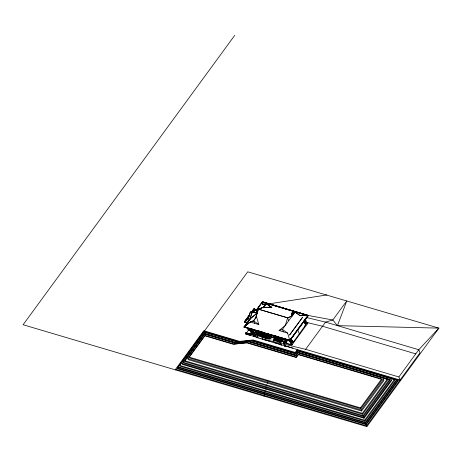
<?xml version="1.0" encoding="UTF-8"?>
<svg xmlns="http://www.w3.org/2000/svg" width="462" height="462" viewBox="0 0 462 462"><rect width="100%" height="100%" fill="white"/><g stroke="black" fill="none" stroke-linecap="round" stroke-linejoin="round"><path stroke-width="0.69" d="M255.798 310.626L255.07 310.406M257.236 309.823L253.881 308.824L254.135 310.568L250.219 312.145L248.215 318.659L244.363 321.841L247.095 322.765M250.323 312.381L248.354 318.774L244.745 321.754L248.192 322.776M250.006 318.734L252.177 311.659L256.433 309.944L262.468 301.692L308.42 315.454L289.917 340.754L243.965 326.992L250.006 318.734L250.306 318.82M252.258 311.867L250.109 318.849L244.034 327.16L289.963 340.806M255.752 317.492L258.31 309.176L263.311 307.155L263.219 307.871M234.713 35.389L23.1 324.746L366.874 426.611L438.9 328.124L337.445 325.646L346.823 300.843L332.813 319.993L325.531 322.112L306.826 317.619M175.907 370.022L175.612 369.253L203.771 330.746L239.651 341.378L253.101 339.963L295.201 352.437L297.291 349.578M251.83 340.523L295.414 353.436L297.505 350.577L396.396 379.88L396.662 380.561L365.638 422.978L178.563 367.55L178.303 366.868L203.99 331.745L238.38 341.938L252.443 340.378L295.362 353.101L297.453 350.242L398.088 380.059L398.319 380.648L366.187 424.584L177.368 368.636L177.137 368.047L203.933 331.404L238.993 341.793L239.224 342.382M204.493 330.936L247.742 271.806L438.9 328.124L418.774 349.74L398.879 376.952L400.375 380.803M179.735 365.396L204.048 332.143L237.618 342.088L251.068 340.679L295.478 353.834L297.568 350.976L394.3 379.643L394.635 380.497L364.98 421.044L180.065 366.251L179.735 365.396L364.651 420.183L364.98 421.044M249.422 341.597L295.836 355.347L297.921 352.489L389.42 379.602L389.749 380.445L363.427 416.441L183.749 363.201L183.42 362.352L204.406 333.656L235.972 343.006L250.127 341.562L295.819 355.099L297.909 352.24L391.279 379.908L391.551 380.601L364.039 418.226L182.484 364.431L182.213 363.738L204.395 333.408L236.677 342.971M185.037 360.793L204.504 334.176L235.158 343.26L248.608 341.845L295.928 355.867L298.019 353.014L387.121 379.412L387.462 380.284L362.658 414.195L185.377 361.665L185.037 360.793L362.323 413.323L362.658 414.195M187.861 358.627L204.822 335.441L233.968 344.075L247.418 342.66L296.246 357.132L298.337 354.273L383.495 379.504L383.899 380.544L361.602 411.024L188.265 359.667L187.861 358.627L361.203 409.99L361.602 411.024M189.305 357.149L204.885 335.845L233.206 344.236L246.65 342.821L296.309 357.536L298.4 354.677L381.393 379.273L381.722 380.128L360.805 408.726L189.634 358.01L189.305 357.149L360.476 407.871L360.805 408.726M249.746 314.483L244.363 321.841L247.719 322.834M251.813 311.654L253.881 308.824L255.873 309.754M244.687 321.506L249.636 314.738M252.108 311.353L253.759 309.095L253.742 311.001M249.792 314.616L244.41 321.974L247.239 322.586M251.859 311.786L253.933 308.957L256.855 309.783M248.094 317.29L249.763 315.009M248.163 318.636L248.464 318.324M262.468 301.692L256.456 310.169L252.858 311.625M250.358 318.849L244.375 327.038L289.836 340.511M258.31 309.176L287.63 317.862L292.157 316.037L291.741 313.213L295.154 312.26L300.288 315.748L308.42 315.454L262.537 301.859L256.733 310.037L256.433 309.944M262.918 307.588L266.077 303.69L262.809 304.833L262.445 302.327M256.196 317.198L253.603 320.743L250.34 321.887L244.796 326.461M256.768 316.522L253.603 320.842L250.277 322.008L243.965 326.992M263.115 307.842L266.274 303.517L271.494 307.213L263.363 307.507M248.723 328.107L248.412 328.54L248.077 328.205M249.376 330.682A9.142 6.428 -21.2 0 1 248.348 330.422L247.921 329.319L248.712 328.234M245.484 333.356L250.439 334.823L250.687 335.47L245.732 333.997L245.484 333.356L245.882 332.802A16.078 11.307 -21.2 0 0 250.468 333.466M249.145 328.234L248.833 328.661L248.21 328.551M250.791 333.166L250.075 334.147L257.565 336.365L258.114 337.78L245.923 333.934L245.928 332.94A16.222 11.411 -21.2 0 0 250.41 333.57M245.744 333.466L245.928 332.94M249.151 328.823L255.203 330.804L249.214 328.73M245.732 333.997L248.342 330.434L249.74 330.128M251.033 328.632L250.537 329.117L250.722 328.54M250.537 329.117L250.802 328.753M250.237 330.977L251.213 329.649M250.716 331.115L251.363 330.232M251.802 329.493L252.431 329.683L251.952 329.158L251.802 329.493L252.067 329.129M252.033 329.377L252.304 329.008M251.559 330.746L250.912 331.635L250.439 331.491M250.439 334.823L245.674 333.287M252.298 333.079L253.049 332.051M254.487 330.226L254.088 329.989M255.781 335.655L251.646 334.28L252.373 333.287L256.439 334.494M251.715 334.448L252.373 333.287M255.157 330.012L254.845 330.446L254.51 330.116M255.896 331.93L255.492 332.478L251.599 331.323M257.738 331.866L257.334 332.421L258.737 332.836M259.205 334.032L257.802 333.616L258.206 333.067M260.499 332.011L260.1 331.768M257.565 336.365L258.633 334.898L251.149 332.68M260.961 335.816L259.915 333.119L260.764 331.959M257.704 336.44L256.907 337.728M261.169 331.797L260.857 332.224L260.522 331.895M260.961 332.473L260.112 333.633L263.045 334.505M262.237 334.078L260.556 336.371L260.054 336.221L260.452 335.672L262.722 336.342M260.73 335.753L260.233 336.163L260.568 335.701M260.805 335.649L261.602 334.557M263.808 333.062L263.08 334.055L273.504 337.376M263.681 335.938L263.311 334.459M262.399 338.479L261.896 337.196L262.612 336.215M268.659 337.734L267.931 338.721L263.502 337.41L264.195 336.336L267.995 337.462M266.447 333.356L266.129 333.789L265.794 333.46M266.869 333.483C264.443 334.898 256.56 330.197 265.592 333.466M269.098 334.667L268.393 335.631L269.231 337.786M268.659 335.712L269.363 334.748M268.705 335.839L269.41 334.875M269.34 336.024L270.045 335.066M269.392 336.157L270.097 335.193M272.141 335.042L271.823 335.476L271.489 335.146M272.563 335.169C271.864 336.833 263.08 332.426 269.386 334.586L269.623 334.465M273.856 336.89L274.561 335.932M273.908 337.023L274.607 336.059M275.294 336.376L274.237 337.82L275.242 336.244M273.568 341.279L273.088 340.055L273.804 339.079M275.924 336.561L274.919 338.132L275.976 336.688M276.611 336.879L275.6 338.45L279.4 339.576L280.457 338.132M275.6 338.45L276.657 337.006M300.288 315.748L295.074 312.052L282.403 329.377L279.071 330.538L287.618 333.073L289.917 340.754L289.738 340.234L307.859 315.459L308.42 315.454M279.123 341.574L279.816 340.511L279.123 341.574L274.665 340.188L275.387 339.195L279.187 340.321M274.694 340.257L275.387 339.195M294.82 312.716L295.154 312.26M277.587 337.075L277.188 336.833M278.257 336.856L277.945 337.289L277.61 336.96M278.124 337.404L289.98 341.112L278.193 337.318M279.429 337.491L279.781 337.341M280.411 337.526L280.145 337.895L280.33 337.312M280.486 337.358L280.22 337.728L279.822 337.416M279.978 337.468L280.376 337.774L280.648 337.404M279.799 339.224L280.856 337.78M280.815 340.338L280.082 339.893L281.139 338.45M280.134 340.02L281.191 338.577M280.694 337.866L281.41 338.271L281.681 337.901M281.243 337.838L281.641 338.149L281.912 337.78M282.068 337.826L282.034 338.074M281.115 339.726L282.172 338.282M279.62 341.857L279.955 341.401L280.48 341.557L280.145 342.013L279.62 341.857L280.122 343.145M281.167 339.853L282.224 338.409M280.116 341.447L281.191 339.98L279.857 339.587M280.163 341.458L281.266 339.945L279.932 339.553M274.85 337.878L281.525 339.859L280.278 341.493L280.821 342.798M281.445 340.523L282.501 339.079M282.94 338.675L281.497 340.65L284.927 341.666M285.094 341.996L281.595 340.956L281.525 339.859M281.37 342.094L281.595 340.956M283.529 338.421L283.218 338.854L282.883 338.519M283.951 338.548L283.639 338.975L283.304 338.646M283.997 339.033L284.009 339.339M284.165 339.085L284.182 339.391M285.181 338.75L285.146 338.998M285.337 338.796L285.071 339.166L284.904 338.733M281.733 344.779L281.398 345.235L280.873 345.079L281.208 344.623L274.041 342.498M283.824 344.242L283.322 342.954L283.656 342.498L284.182 342.648L284.748 344.103M284.627 341.447L283.824 342.544L284.967 341.043M285.227 339.212L285.943 339.61L286.215 339.247M283.98 342.59L284.719 341.585M286.607 339.172L286.573 339.42M284.188 342.654L283.847 343.11L283.322 342.954M287.081 339.31L286.579 339.801L286.763 339.218M285.002 341.944L284.286 342.919L291.77 345.137L307.998 322.95L304.597 321.945M286.238 340.713L285.533 341.678L286.094 341.672M285.608 341.874L286.313 340.91M288.554 340.194L287.993 339.841L287.843 340.176L288.115 339.807M286.579 342.059L285.857 343.047L290.604 344.456L290.973 343.953M287.843 340.176L288.346 339.686M287.041 341.955L286.642 342.504L285.395 339.287M284.91 345.72L284.575 346.177L285.1 346.333L285.435 345.876M289.541 340.199L289.229 340.633L288.894 340.303M308.073 315.575L289.651 340.76L289.316 340.425M289.847 340.586L308.35 315.286M305.7 323.81L306.422 322.822L305.064 322.418M290.402 339.085L291.649 342.307L292.694 342.613L293.324 341.753M304.608 326.322L305.555 325.034M400.075 380.035L256.86 337.601L305.63 349.318L325.531 322.112L418.774 349.74L419.97 352.829L366.574 425.837L366.874 426.611M360.476 407.871L381.393 379.273M361.203 409.99L383.495 379.504M362.323 413.323L387.121 379.412M363.427 416.441L363.097 415.592L389.42 379.602M364.039 418.226L363.767 417.533L391.279 379.908M364.651 420.183L394.3 379.643M365.638 422.978L365.373 422.297L396.396 379.88M366.187 424.584L365.956 423.995L398.088 380.059M248.14 319.837L248.302 320.351L248.926 320.074M266.77 333.674L266.435 334.13L261.475 332.657L261.815 332.207M261.792 331.953L262.191 331.832M262.347 332.311L263.063 332.715L263.265 332.444M262.832 332.369L263.23 332.68L263.502 332.317M263.929 332.779L264.53 332.819M266.435 334.13L266.487 333.731M268.122 334.211L268.243 333.726M269.589 334.315L269.386 334.586L269.548 334.245M270.859 334.69L270.657 334.962L272.182 335.418L272.13 335.816L267.094 334.13M271.096 334.569L271.286 335.152L271.408 334.661M272.88 335.845L277.922 337.531L272.961 336.065L273.019 335.666M274.116 335.655L273.914 335.932L277.841 337.312M274.151 335.805L274.353 335.533L274.543 336.117L273.914 335.932L274.07 335.591L274.717 336.082M274.671 335.626L274.543 336.117M275.935 336.001L275.814 336.492L276.126 336.197M276.091 336.047L275.496 336.013M276.363 336.463L277.079 336.867L277.391 336.573M277.518 336.469L276.917 336.434M255.226 330.613L261.278 332.6L255.295 330.521M257.167 330.884L256.768 330.573L256.612 330.913L256.884 330.549M256.612 330.913L257.115 330.428M258.697 330.896L258.512 331.473L258.974 330.879M258.859 330.942L258.587 331.306L258.033 330.948M258.35 331.04L258.743 331.352L259.015 330.988M259.061 331.445L259.777 331.849L260.123 331.318M260.279 331.364L260.014 331.728L259.615 331.416M244.756 321.852L248.521 318.439M279.071 330.538L285.32 325.387L287.63 317.862L288.738 320.715M244.034 327.16L244.456 326.819L289.738 340.234M260.089 331.554L259.771 331.462M275.179 336.301L275.814 336.492M250.45 328.904L250.918 328.667M251.074 328.713L251.241 329.14M279.112 337.399L278.944 336.971M279.51 337.705L280.145 337.895M280.376 337.774L280.215 337.347M280.538 337.82L280.37 337.393M281.716 337.982L281.404 337.889M284.99 338.952L284.673 338.854M286.498 339.587L286.96 339.345M287.121 339.391L287.289 339.818M288.542 339.813L288.71 340.24M253.892 310.903L250.3 312.352L252.217 312.941M262.399 307.761L258.385 309.378L255.994 317.157L255.428 317.833L256.52 316.857L258.818 324.538L250.277 322.008M266.274 303.517L262.947 304.683L262.537 301.859M263.548 304.712L265.794 303.921M250.098 319.103L257.34 313.092L256.878 309.938M291.741 313.213L295.074 312.052M257.756 336.613L257.172 336.579M326.934 294.947L269.883 303.719A8.362 5.4 -23.3 0 0 269.658 304.354M248.342 330.434L249.723 330.336M248.059 333.5L250.635 333.564M250.196 329.585L251.386 329.712M306.791 315.217L332.813 319.993L337.445 325.646M304.984 322.026L322.511 326.241L415.76 353.869M262.578 302.038L307.859 315.459M299.954 315.569L307.981 315.407L262.745 302.004L263.138 304.66M271.494 307.213L266.36 303.725M305.417 318.497L305.838 318.624M305.682 324.942L292.908 342.792L291.695 342.434M252.177 311.659L257.184 313.144L256.705 309.835M252.281 311.89L256.803 313.236L250.219 318.595M251.755 312.526L250.491 312.15L254.331 310.597L254.094 308.968M250.219 312.145L252.252 312.751M299.411 333.905L299.884 334.043M244.669 321.621L247.857 322.771M290.107 339.732L290.477 339.992M290.055 339.917L292.117 340.529M290.893 340.506L292.267 340.916M255.96 331.837L257.542 332.305M259.915 333.119L262.843 333.986M258.27 332.975L256.162 332.351L256.797 333.991M273.556 337.503L274.185 337.687M285.811 341.123L285.175 340.939L286.417 341.349M274.053 337.687L281.456 339.882M263.207 334.598L278.592 339.154M285.083 341.077L286.971 341.637L285.094 341.135M263.178 334.644L273.256 337.63M273.862 337.809L278.528 339.189M257.605 333.102L259.003 333.518M279.446 339.703L280.082 339.893M285.36 341.453L286.48 341.782M284.696 341.372L281.629 340.465L281.381 339.813M274.162 338.588L281.335 340.713M281.543 340.829L285.048 341.868M275.416 339.27L279.21 340.396M262.97 335.73L270.143 337.855L269.069 339.322L261.896 337.196M281.358 341.279L284.28 342.146M268.024 337.543L264.195 336.336M257.011 334.534L259.869 335.383M256.941 334.627L259.869 335.493M270.12 338.531L271.477 338.935M252.437 333.46L256.508 334.667M305.63 349.318L398.879 376.952M258.46 335.418L261.885 336.434M274.665 340.188L279.094 341.499M273.088 340.055L280.261 342.18M251.646 334.28L256.462 335.857M253.551 336.093L255.584 336.694M262.647 339.125L269.167 341.054M285.273 345.824L292.92 348.094M342.723 364.177L344.791 364.789M208.287 333.218L210.349 333.83M183.42 362.352L363.097 415.592M182.213 363.738L363.767 417.533M178.303 366.868L365.373 422.297M177.137 368.047L365.956 423.995M175.612 369.253L366.574 425.837M270.969 307.057L266.331 303.765L263.738 307.311L271.927 307.265L263.144 307.334L258.576 309.176L287.583 317.769L291.961 316.008L291.528 313.074L292.348 313.629M287.618 333.073L282.403 329.377L283.345 331.808M258.818 324.538L253.603 320.842L254.55 323.273M288.08 340.055L288.392 340.147M286.729 339.466L287.214 339.986L286.81 339.68M285.066 338.785L285.464 339.091M281.791 337.814L282.195 338.12M282.276 338.334L282.594 338.427M279.66 337.37L280.064 337.682M253.372 329.585L253.933 329.937M253.216 329.533L253.702 330.059L252.985 329.654M252.108 329.21L252.668 329.562M250.687 328.788L251.166 329.308L250.768 329.002M275.652 336.059L276.051 336.371M275.335 335.961L275.733 336.272M274.226 335.637L274.676 335.972M271.13 334.719L271.523 335.025M270.969 334.667L271.367 334.979M270.813 334.621L271.206 334.933M271.286 335.152L270.576 334.748M259.453 331.369L259.852 331.681M258.587 330.919L259.142 331.277M258.512 331.473L257.796 331.069M256.849 330.792L257.242 331.098M371.477 372.176L371.708 372.765M305.261 318.792L307.265 323.966M304.81 319.542L306.566 324.07M304.435 320.27L305.717 323.579M304.123 320.322L305.376 323.539M304.146 320.576L305.936 325.202M304.169 321.171L305.451 324.474M304.302 321.812L305.301 324.388M297.644 329.47L299.434 334.095M305.919 352.749L306.15 353.338M297.453 350.242L297.678 350.831M291.141 338.363L292.931 342.989M291.199 338.75L292.694 342.613M290.904 338.294L292.7 342.919M290.517 339.12L291.765 342.342M290.107 339.512L292.111 344.687M290.286 340.396L291.788 344.277M289.553 340.621L290.835 343.924M286.024 339.795L286.769 341.73M284.598 339.027L286.099 342.908M284.771 339.911L285.528 341.851M283.656 342.498L284.159 343.786M284.598 345.045L285.1 346.333M278.898 337.341L280.983 342.844M278.829 337.578L280.082 340.812M279.955 341.401L280.648 343.301M273.458 336.296L274.959 340.176M273.383 336.532L274.388 339.12M271.91 335.273L272.049 335.614M269.641 336.555L270.645 339.137M267.51 333.962L269.513 339.137M267.689 334.846L268.942 338.08M266.216 333.581L266.349 333.928M267.931 338.721L263.502 337.41M262.318 332.091L263.912 336.209M262.329 332.652L263.681 336.14M261.561 331.629L263.571 336.804M261.74 332.513L263.242 336.394M258.778 331.774L260.556 336.371M258.593 331.56L260.395 336.209M258.431 331.514L260.233 336.163M258.322 331.751L260.054 336.221M258.633 334.898L259.182 336.313M256.71 330.798L257.802 333.616M257.068 332.623L257.917 334.806M256.953 332.588L257.998 335.285M255.804 330.492L258.056 336.313M256.231 332.022L257.484 335.256M256.092 332.444L256.728 334.084M254.597 330.174L255.694 332.992L251.686 331.803L250.699 329.262M252.65 329.597L253.546 331.901M250.704 329.019L251.802 331.837M250.04 329.36L252.044 334.534M250.219 330.243L251.472 333.477M248.498 328.332L248.631 328.673M250.075 334.147L250.623 335.562M252.443 340.378L252.668 340.968M267.585 380.347L267.92 381.202M267.232 382.143L267.631 383.183M250.127 341.562L250.392 342.255M266.378 384.898L266.718 385.77M245.882 332.802L246.136 333.448M265.956 386.809L266.285 387.653M265.69 388.473L265.956 389.166M264.888 390.627L265.223 391.481M264.535 392.423L264.801 393.098M264.247 393.861L264.472 394.45M263.79 395.38L264.091 396.153M203.933 331.404L204.164 331.993M292.111 313.323L292.157 313.646M249.359 330.365A8.749 6.156 -21.2 0 1 248.862 330.243M251.068 329.446A8.749 6.156 -21.2 0 1 249.971 329.412M249.445 329.348A8.749 6.156 -21.2 0 1 248.435 329.14M251.189 329.735A9.142 6.428 -21.2 0 1 250.04 329.718M249.486 329.66A9.142 6.428 -21.2 0 1 247.921 329.319M250.479 333.749A16.222 11.411 -21.2 0 1 245.998 333.119M244.814 326.923L244.687 327.356L244.814 326.923M294.872 312.225L292.279 315.771L291.909 313.259L294.872 312.225M302.633 317.203L289.622 334.99L302.633 317.203M258.628 331.023L258.628 331.023M253.805 329.614L253.805 329.614M278.99 337.075L278.99 337.075M262.959 302.281L306.728 315.251L262.959 302.281M256.479 310.037L252.448 311.665L256.976 313.005L256.479 310.037"/></g></svg>
